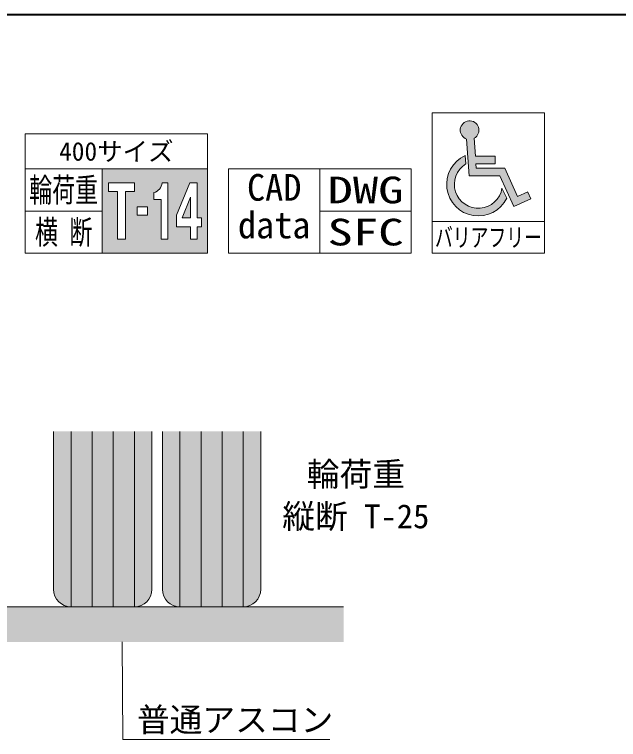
# Model space of a CAD drawing. Units: millimetres, scale not verified. Extents: x 63886 to 97934, y 3628 to 26930.
# Drawn here: x 77579 to 78440, y 22664 to 23697 of the extents above; entities that cross this region are included whole.
import ezdxf
from ezdxf.enums import TextEntityAlignment as Align

# ---------------------------------------------------------------- set-up
doc = ezdxf.new("R2010")
doc.units = ezdxf.units.MM
doc.header["$LTSCALE"] = 30
for name, color, linetype, lineweight in [('タイヤ輪荷重', 7, 'Continuous', 9), ('ハッチング', 7, 'Continuous', 9), ('図枠', 7, 'Continuous', 13), ('引出線', 4, 'Continuous', 9), ('舗装・基礎', 3, 'Continuous', 13)]:
    doc.layers.add(name, color=color, linetype=linetype, lineweight=lineweight)
doc.layers.add('ハッチング_舗装', color=7, linetype='Continuous')
doc.layers.add('文字', color=7, linetype='Continuous')
doc.styles.add('ＭＳ ゴシック', font='')
doc.styles.get('ＭＳ ゴシック').set_extended_font_data('MS Gothic')

# ---------------------------------------------------------------- blocks, each defined once
blk = doc.blocks.new('filled_arrow')
at = {"color": 0, "linetype": 'Continuous', "lineweight": -2}
blk.add_solid([(7.5, 1.25), (0, 0), (7.5, -1.25)], dxfattribs=at)

msp = doc.modelspace()

# ---------------------------------------------------------------- hatches: boundary and pattern name
at = {"layer": 'ハッチング'}
h = msp.add_hatch(color=256, dxfattribs=at)
h.paths.add_polyline_path([(77854.47, 23356.97), (77854.47, 23476.97), (77704.47, 23476.97), (77704.47, 23356.97)])
h.paths.add_polyline_path([(77788.37, 23433.47), (77778.09, 23433.47), (77778.09, 23443.22, 0.30538), (77789.59, 23456.97), (77797.78, 23456.97), (77797.78, 23376.97), (77788.37, 23376.97)], flags=16)
h.paths.add_polyline_path([(77737.46, 23376.97), (77726.31, 23376.97), (77726.31, 23444.97), (77713.31, 23444.97), (77713.31, 23456.97), (77750.46, 23456.97), (77750.46, 23444.97), (77737.46, 23444.97)], flags=16)
h.paths.add_polyline_path([(77754.17, 23410.97), (77754.17, 23422.97), (77769.03, 23422.97), (77769.03, 23410.97)], flags=16)
h.paths.add_polyline_path([(77810.35, 23394.48), (77810.35, 23411.26), (77829.35, 23456.97), (77839.46, 23456.97), (77839.46, 23407.39), (77845.87, 23407.39), (77845.87, 23394.48), (77839.46, 23394.48), (77839.46, 23376.97), (77829.97, 23376.97), (77829.97, 23394.48)], flags=16)
for points in [[(77775.15, 23103.14), (77635.15, 23103.14), (77635.15, 22878.14, 0.41421), (77660.15, 22853.14), (77750.15, 22853.14, 0.41421), (77775.15, 22878.14)], [(77930.15, 23103.14), (77790.15, 23103.14), (77790.15, 22878.14, 0.41421), (77815.15, 22853.14), (77905.15, 22853.14, 0.41421), (77930.15, 22878.14)]]:
    msp.add_hatch(color=256, dxfattribs=at).paths.add_polyline_path(points)
at = {"layer": 'ハッチング_舗装'}
msp.add_hatch(color=256, dxfattribs=at).paths.add_polyline_path([(77517.19, 22853.14), (77511.19, 22853.03), (77517.7, 22847.15), (77517.69, 22847.15), (77522.19, 22793.14), (77542.69, 22793.14), (77547.69, 22803.14), (77557.69, 22803.14), (78048.11, 22803.14), (78048.11, 22853.14)])
at = {"layer": '図枠'}
for points in [[(78290.49, 23423.28), (78314.9, 23434.28), (78310.43, 23444.2), (78295.93, 23437.66), (78277.68, 23478.16), (78237.14, 23478.16), (78236.72, 23484.44), (78264.3, 23484.44), (78264.3, 23495.32), (78235.99, 23495.32), (78234.3, 23520.64, 0.8089), (78226.35, 23545.44, 0.8089), (78223.47, 23519.56), (78226.96, 23467.29), (78270.65, 23467.29)], [(78280.58, 23435.36), (78273.81, 23449.67, -0.5467), (78221.12, 23426.64, -0.5467), (78222.17, 23484.13), (78221.36, 23496.01, 0.51922), (78207.86, 23423.58, 0.51922)], [(77829.96, 23436.51), (77818.12, 23407.39), (77829.96, 23407.39)]]:
    msp.add_hatch(color=256, dxfattribs=at).paths.add_polyline_path(points)

# ---------------------------------------------------------------- linework, layer by layer
at = {"layer": 'タイヤ輪荷重'}
for p, q in [((77635.15, 22878.14), (77635.15, 23103.14)), ((77775.15, 23103.14), (77775.15, 22878.14)), ((77790.15, 22878.14), (77790.15, 23103.14)), ((77930.15, 23103.14), (77930.15, 22878.14)), ((77750.15, 22853.14), (77660.15, 22853.14)), ((77905.15, 22853.14), (77815.15, 22853.14))]:
    msp.add_line(p, q, dxfattribs=at)
at = {"layer": 'タイヤ輪荷重', "lineweight": 5}
for p, q in [((77660.15, 22853.14), (77660.15, 23103.14)), ((77690.15, 23103.14), (77690.15, 22853.14)), ((77720.15, 23103.14), (77720.15, 22853.14)), ((77750.15, 22853.14), (77750.15, 23103.14)), ((77815.15, 22853.14), (77815.15, 23103.14)), ((77845.15, 23103.14), (77845.15, 22853.14)), ((77875.15, 23103.14), (77875.15, 22853.14)), ((77905.15, 22853.14), (77905.15, 23103.14))]:
    msp.add_line(p, q, dxfattribs=at)
at = {"layer": 'タイヤ輪荷重'}
for centre, start, end in [((77660.15, 22878.14), 180, 270), ((77750.15, 22878.14), 270, 0), ((77815.15, 22878.14), 180, 270), ((77905.15, 22878.14), 270, 0)]:
    msp.add_arc(centre, 25, start, end, dxfattribs=at)
at = {"layer": '図枠', "lineweight": 40}
msp.add_line((74954.47, 23696.97), (78554.47, 23696.97), dxfattribs=at)
at = {"layer": '図枠'}
for p, q in [((78174.47, 23356.97), (78174.47, 23556.97)), ((78174.47, 23556.97), (78334.47, 23556.97)), ((78334.47, 23356.97), (78334.47, 23556.97)), ((77594.47, 23526.97), (77854.47, 23526.97)), ((77594.47, 23526.97), (77594.47, 23356.97)), ((77854.47, 23526.97), (77854.47, 23356.97)), ((78222.17, 23484.13), (78221.36, 23496.01)), ((77594.47, 23476.97), (77854.47, 23476.97)), ((77704.47, 23476.97), (77704.47, 23356.97)), ((77884.47, 23476.97), (78144.47, 23476.97)), ((77884.47, 23476.97), (77884.47, 23356.97)), ((78014.47, 23476.97), (78014.47, 23356.97)), ((78144.47, 23476.97), (78144.47, 23356.97)), ((77713.31, 23456.97), (77750.46, 23456.97)), ((77713.31, 23456.97), (77713.31, 23444.97)), ((77750.46, 23456.97), (77750.46, 23444.97)), ((77789.59, 23456.97), (77797.78, 23456.97)), ((78280.58, 23435.36), (78273.81, 23449.67)), ((77713.31, 23444.97), (77726.31, 23444.97)), ((77726.31, 23444.97), (77726.31, 23376.97)), ((77737.46, 23444.97), (77737.46, 23376.97)), ((77737.46, 23444.97), (77750.46, 23444.97)), ((77594.47, 23416.97), (77704.47, 23416.97)), ((77754.17, 23422.97), (77769.03, 23422.97)), ((77754.17, 23410.97), (77754.17, 23422.97)), ((77769.03, 23422.97), (77769.03, 23410.97)), ((78014.47, 23416.97), (78144.47, 23416.97)), ((77769.03, 23410.97), (77754.17, 23410.97)), ((78174.47, 23401.97), (78334.47, 23401.97)), ((77726.31, 23376.97), (77737.46, 23376.97)), ((77594.47, 23356.97), (77854.47, 23356.97)), ((77884.47, 23356.97), (78144.47, 23356.97)), ((78174.47, 23356.97), (78334.47, 23356.97))]:
    msp.add_line(p, q, dxfattribs=at)
for points in [[(78223.47, 23519.56), (78226.96, 23467.29), (78270.65, 23467.29), (78290.49, 23423.28), (78314.9, 23434.28), (78310.55, 23443.93)], [(78310.43, 23444.2), (78295.93, 23437.66), (78277.68, 23478.16), (78237.14, 23478.16), (78236.72, 23484.44), (78264.3, 23484.44), (78264.3, 23495.32), (78235.99, 23495.32), (78234.3, 23520.64)], [(77797.78, 23456.97), (77797.78, 23376.97), (77788.37, 23376.97), (77788.37, 23433.47), (77778.09, 23433.47), (77778.09, 23443.22)]]:
    msp.add_lwpolyline(points, dxfattribs=at)
for points in [[(77839.46, 23407.39), (77845.87, 23407.39), (77845.87, 23394.48), (77839.46, 23394.48), (77839.46, 23376.97), (77829.97, 23376.97), (77829.97, 23394.48), (77810.35, 23394.48), (77810.35, 23411.26), (77829.35, 23456.97), (77839.46, 23456.97)], [(77829.96, 23436.51), (77818.12, 23407.39), (77829.96, 23407.39)]]:
    msp.add_lwpolyline(points, close=True, dxfattribs=at)
for centre, radius, start, end in [((78227.68, 23532.19), 13.31, 299.82759, 251.58236), ((78240.08, 23455.05), 45.04, 114.56659, 334.07946), ((78240.08, 23455.05), 34.15, 121.62333, 350.9477), ((77773.63, 23458.63), 16.05, 286.11041, 354.03782)]:
    msp.add_arc(centre, radius, start, end, dxfattribs=at)
at = {"layer": '引出線', "lineweight": 13}
msp.add_lwpolyline([(77732.92, 22803.14), (77733.78, 22664.15), (78028.62, 22664.15)], dxfattribs=at)
at = {"layer": '舗装・基礎'}
msp.add_line((77517.19, 22853.14), (78048.11, 22853.14), dxfattribs=at)

# ---------------------------------------------------------------- block references
at = {"layer": '引出線', "lineweight": 13, "xscale": 0.16, "yscale": 0.16, "rotation": 270.4}
msp.add_blockref('filled_arrow', (77732.92, 22803.14), dxfattribs=at)

# ---------------------------------------------------------------- texts
at = {"layer": '図枠', "style": 'ＭＳ ゴシック'}
msp.add_text('400サイズ', height=26.58, dxfattribs=at).set_placement((77724.47, 23501.97), align=Align.MIDDLE_CENTER)
for s, height, width, p in [('輪荷重', 34.18, 0.7, (77649.47, 23446.97)), ('DWG', 37.98, 1.4, (78079.47, 23446.97)), ('横 断', 34.18, 0.7, (77649.47, 23386.97)), ('SFC', 37.98, 1.4, (78079.47, 23386.97)), ('バリアフリー', 26.58, 0.7, (78254.47, 23379.47))]:
    msp.add_text(s, height=height, dxfattribs=dict(at, width=width)).set_placement(p, align=Align.MIDDLE_CENTER)
for s, p in [('CAD', (77910.62, 23469.67)), ('data', (77897.67, 23416.07))]:
    msp.add_text(s, height=37.98, dxfattribs=at).set_placement(p, align=Align.TOP_LEFT)
at = {"layer": '引出線', "style": 'ＭＳ ゴシック'}
msp.add_text('普通アスコン', height=34.18, dxfattribs=at).set_placement((77753.78, 22709.36), align=Align.TOP_LEFT)
at = {"layer": '文字', "style": 'ＭＳ ゴシック'}
for s, p in [('輪荷重', (77995.87, 23059.2)), ('縦断 T-25', (77960.9, 22999.2))]:
    msp.add_text(s, height=34.18, dxfattribs=at).set_placement(p, align=Align.TOP_LEFT)

doc.saveas('drawing.dxf')
